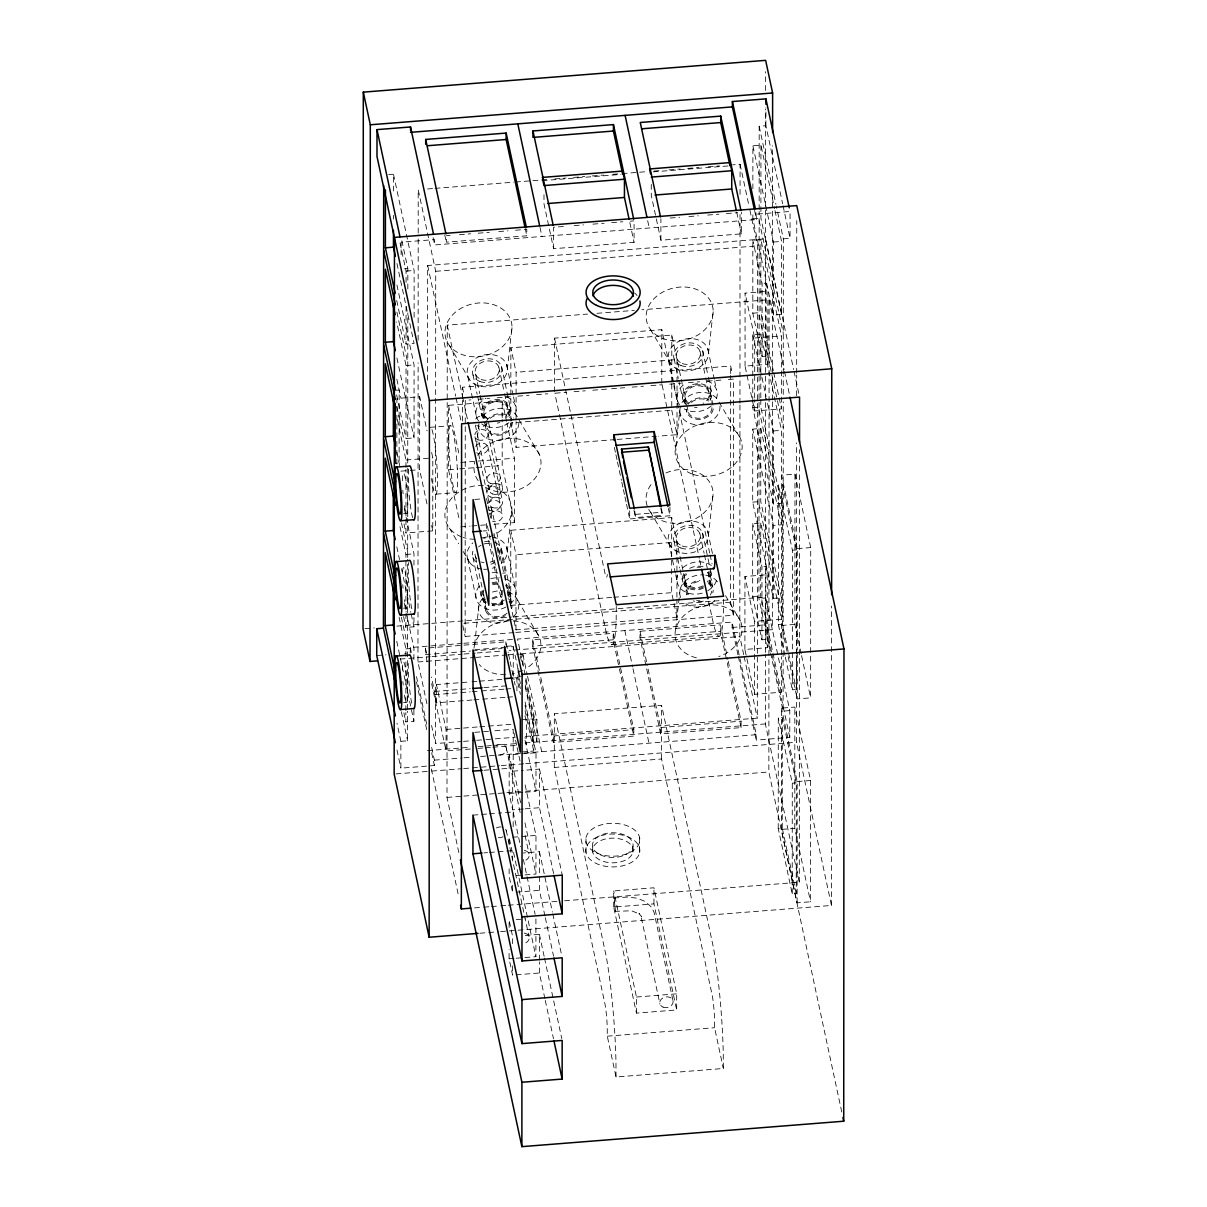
<?xml version="1.0" encoding="UTF-8"?>
<svg xmlns="http://www.w3.org/2000/svg" width="1207" height="1207" viewBox="0 0 1207 1207"><rect width="100%" height="100%" fill="white"/><g stroke="black" fill="none" stroke-linecap="round" stroke-linejoin="round"><path stroke-width="0.75" stroke-dasharray="5 3.75" d="M393.467 219.101L393.467 215.344M393.482 191.023L393.482 174.185L388.654 174.562M396.847 463.986L396.892 398.491L419.689 396.696L427.022 430.884M431.668 747.42L434.399 760.138L434.399 765.51L400.875 768.15L400.875 741.324L396.982 723.159M401.131 254.737L401.146 242.215L434.671 239.574L434.671 244.946L756.533 219.508L755.748 210.501M413.895 710.033L413.895 721.258L405.839 721.892L405.854 712.537M405.854 710.667L405.884 658.268M405.884 656.397L405.884 648.913L398.868 616.219M413.941 617.456L413.941 626.81L405.899 627.444L405.929 554.466L399.306 523.582M431.638 452.489L432.8 457.891L432.77 530.869L405.944 532.996L405.974 469.357M405.974 467.486L405.974 460.003L396.635 416.4M396.937 284.988L414.076 364.921L414.046 437.9L405.99 438.533L406.035 365.555L396.681 321.952M396.952 263.518L414.092 343.452L406.05 344.086L406.065 306.653M406.08 282.332L406.08 271.092L399.457 240.208M400.875 741.324L407.589 740.796L407.604 711.164M407.604 709.309L407.679 559.294M407.679 557.438L407.71 518.542M407.71 516.702L407.74 464.846M407.74 462.99L407.815 312.975M407.83 288.895L407.83 268.527L401.222 237.643M462.055 643.437L410.259 647.54L410.259 652.896L404.662 653.349M413.926 659.505L413.926 648.28L406.533 613.76M413.971 565.057L413.986 553.817L404.239 508.403M414.107 317.245L414.122 270.459L393.482 174.185M426.901 703.681L417.969 661.979L418.12 362.809M418.135 340.223L418.195 234.867M418.195 232.981L418.21 189.71L435.712 271.303L435.455 743.572L461.662 741.49M426.976 503.877L419.644 469.674L419.689 396.696M426.976 661.904L425.422 648.189L505.884 641.837L508.207 652.655M427.61 380.205L427.67 265.495L765.615 238.79L793.633 369.478M471.997 700.015L436.436 702.821L431.608 677.021M436.436 702.821L436.451 684.58L470.127 681.91M470.383 749.004L446.062 750.92L446.077 729.45L436.451 684.58M515.57 230.25L526.795 229.36L526.795 235.803L446.334 242.154L446.334 235.712L450.075 235.425M458.826 852.564L446.997 797.42L447.254 325.151L587.598 314.061M458.811 517.637L448.536 469.734L448.566 405.341L502.218 401.101L506.563 421.364M462.447 420.987L462.462 400.362M462.462 398.491L462.462 387.251L730.673 366.053L732.423 374.215M513.91 632.589L465.148 636.436L465.268 400.302L470.896 399.864M492.2 604.948L502.248 604.164L486.512 530.718L486.512 521.771M487.387 525.86L501.373 594.719L501.373 591.128M491.415 518.391L491.415 507.649L488.729 507.86M502.248 604.164L502.263 591.641M494.085 524.215L514.423 522.616L502.187 465.495L502.203 419.493M502.203 417.652L502.218 401.101M505.416 580.084L505.416 572.933L491.415 507.649M505.884 645.051L505.884 641.837M512.583 965.917L512.583 975.12L509.082 958.796L509.082 949.592M509.098 927.519L509.098 920.156L512.598 936.481L512.598 943.829M509.128 868.784L509.128 876.146L512.613 892.471L512.628 883.268M509.143 844.87L509.143 837.507L512.643 853.832L512.643 859.354M523.385 808.977L512.658 809.822L509.158 793.497L509.188 754.858L519.915 754.013M676.916 599.064L676.901 617.154L515.977 629.873L510.727 605.401L510.772 530.265L671.696 517.547L679.632 554.782M510.833 421.047L510.863 347.797L671.801 335.078L686.481 403.817M512.658 809.822L512.688 771.182L509.188 754.858M513.171 826.689L513.186 811.964L498.551 813.126M520.655 802.7L513.201 767.954L513.216 729.315L493.105 730.899M513.247 676.116L513.262 646.665L507.785 647.103M514.423 522.616L514.454 458.207L506.955 423.204M515.977 629.873L516.023 554.737L510.772 530.265M615.253 439.574L516.068 447.405L516.083 421.65M516.083 419.81L516.098 395.896M516.098 394.055L516.113 372.269L510.863 347.797M516.913 690.992L516.913 678.213L520.383 694.372M520.353 688.609L517.999 677.595L517.999 668.648M520.428 683.554L518.874 676.312L518.874 669.146M522.903 665.253L522.903 654.526L518.889 654.843M532.709 646.152L532.709 639.725L613.171 633.358L633.811 729.647L633.811 736.089L553.349 742.441L532.709 646.152L613.171 639.801L619.01 667.049M527.565 676.282L536.904 719.794L536.889 741.264L532.86 741.581L532.875 720.111L525.105 683.856M521.997 751.961L533.735 751.026L533.75 718.829L525.09 678.44M516.234 958.237L535.893 956.683L535.923 918.044M516.279 875.588L535.938 874.034L535.968 835.395L524.985 784.188M525.256 792.23L535.983 791.385L536.014 752.746L525.03 701.539M544.885 998.596L539.393 972.993L539.408 961.949M539.408 960.123L539.423 934.354L523.325 935.621M544.93 915.947L539.438 890.344L539.469 851.704L523.37 852.987M553.606 873.536L539.484 807.709L539.499 769.07L525.196 770.187M543.995 194.704L543.98 203.832L553.606 248.702L634.067 242.351L634.082 220.881L630.341 221.183M553.349 742.441L553.349 735.998L539.71 672.42M553.606 248.702L553.621 227.248L564.846 226.358M554.3 767.471L554.33 713.805L661.617 705.326L713.473 947.797A87.975 9.053 85.5 0 1 723.249 1053.605L723.325 1068.497L616.038 1076.976L607.287 1036.179L607.257 1028.575A20.217 2.082 85.5 0 0 605.024 1004.254L554.3 767.471L661.587 758.992L712.311 995.775A20.217 2.082 85.5 0 1 714.544 1020.096L714.574 1027.7L723.325 1068.497M554.496 391.807L554.526 338.141L661.813 329.662L709.686 553.002M585.983 852.61L585.999 837.567M592.697 852.067L592.697 843.482M613.171 639.801L613.171 633.358M613.699 907.061L613.714 890.947L653.953 887.779L676.689 993.844L676.674 1009.942L636.451 1013.126L613.699 907.061L653.938 903.877L676.674 1009.942M616.038 1076.976L615.962 1062.085A87.975 9.053 85.5 0 0 606.186 956.276L554.33 713.805M616.279 606.276L616.189 618.784A87.975 9.053 85.5 0 1 606.367 633.192L554.888 393.648M669.93 506.834L669.93 515.781L629.692 518.95L629.692 508.222M632.921 852.112A20.293 12.342 0 0 0 605.069 839.076A20.293 12.342 0 0 0 600.437 860.259A20.293 12.342 0 0 0 632.921 852.112L632.921 843.527M661.572 508.6L662.341 515.449L635.516 517.562L634.746 510.727M636.451 1013.126L636.451 997.027L613.714 890.947M639.619 852.655A27.052 16.46 0 0 0 602.489 835.274A27.052 16.46 0 0 0 596.318 863.518A27.052 16.46 0 0 0 639.619 852.655L639.635 837.628M728.243 661.21L741.098 721.167L741.098 727.61L660.636 733.962L639.982 637.673L639.997 631.246L720.458 624.879L727.851 659.399M651.282 184.399L651.267 195.353L660.893 240.223L741.354 233.871L741.37 212.402M653.938 903.877L653.953 887.779M660.636 733.962L660.636 727.519L646.997 663.941M660.893 240.223L660.908 218.769M661.587 758.992L661.617 705.326M661.783 383.328L661.813 329.662M676.901 617.154L671.665 592.682L671.696 517.547M671.771 383.917L671.756 410.214L677.006 434.686L658.298 436.165M671.771 382.031L671.801 335.078M676.916 597.224L676.946 542.018L516.023 554.737M677.006 434.686L677.036 359.55L516.113 372.269M741.098 727.61L720.458 631.321L720.458 624.879M723.566 599.351L723.476 610.304A87.975 9.053 85.5 0 1 713.654 624.713L708.358 600.588M515.781 632.438L733.358 615.238L730.552 602.187L730.673 375.422M730.673 373.551L730.673 366.053M737.945 654.707L732.106 627.474L732.121 622.103L517.547 639.061L541.687 751.659M733.358 615.238L733.479 379.104L725.98 379.707M743.708 654.662L739.816 636.542L739.951 405.114M739.951 403.229L740.042 213.186M740.057 194.372L740.072 164.273L732.589 164.861M744.9 649.472L744.945 576.478L767.743 574.683L767.697 647.661L744.9 649.472L754.526 694.342L781.336 692.23L781.367 656.668M745.051 366.113L745.081 293.12L767.893 291.325L767.848 364.303L745.051 366.113L754.677 410.983L781.487 408.871L781.533 335.878L760.893 239.59L752.836 240.223L752.806 313.216L762.07 356.457L766.098 356.14L767.848 364.303M767.697 647.661L765.947 639.499L761.934 639.816L752.655 596.575L752.7 523.597L760.742 522.948L781.382 619.236L754.556 621.364L744.945 576.478M760.787 428.5L760.757 501.493L781.397 597.767L773.34 598.4L752.7 502.127L752.746 429.134L760.787 428.5L781.427 524.789L773.385 525.422L752.746 429.134M760.802 399.547L760.802 407.031L781.442 503.319L773.4 503.953L752.761 407.664L752.776 377.731M752.776 375.86L752.791 334.686L760.832 334.052L768.633 370.383M774.954 210.546L781.578 241.43L781.548 314.408L773.491 315.042L752.851 218.769L752.851 211.27M752.866 188.82L752.896 145.775L760.938 145.142L774.577 208.72M754.526 694.342L754.556 621.364M754.677 410.983L754.677 399.758M754.677 397.888L754.707 337.99L745.081 293.12M513.428 616.928L765.344 597.012L789.785 710.591L789.785 737.417L756.246 740.072L756.261 734.701L732.121 622.103M525.271 736.466L757.317 718.135L757.498 373.808M757.498 371.922L757.558 245.866L749.396 207.785M770.232 651.177L758.947 598.521L759.158 211.436M759.158 209.596L759.188 126.252L765.902 125.724L782.649 203.817M781.336 692.23L760.697 595.941L760.742 522.948M760.802 397.676L760.832 334.052M773.31 370.715L760.848 312.583L760.893 239.59M781.548 314.408L760.908 218.135L760.938 145.142M761.934 639.816L761.964 566.837L752.7 523.597M762.07 356.457L762.115 283.479L752.836 240.223M564.604 900.784L799.29 882.226L765.359 723.928L765.389 654.36M765.389 652.474L765.6 109.309M765.615 90.48L765.615 71.651M789.785 737.417L765.645 624.819L765.645 597.978L758.947 598.521M765.902 125.724L765.917 107.83M765.947 639.499L765.992 566.521L761.964 566.837M766.098 356.14L766.143 283.162L762.115 283.479M841.762 1112.024L768.859 771.982L768.919 657.212M768.919 655.326L769.115 299.713L641.868 309.777M772.465 401.81L772.344 629.662L509.143 650.452M772.465 399.924L772.601 145.715M773.34 598.4L773.385 525.422M773.4 503.953L773.431 430.959L766.43 398.265M773.491 315.042L773.536 242.064L752.896 145.775M778.228 828.44L778.289 717.878L782.302 717.562L796.303 782.845L796.243 893.391L792.214 893.708L778.228 828.44L782.257 828.123L796.243 893.391M784.942 655.326L778.334 624.502L778.409 484.973L782.438 484.656L796.424 549.924L796.364 653.636M781.367 829.405L781.442 708.117L794.84 707.061L810.591 780.491L810.531 901.78L797.118 902.836L781.367 829.405L794.779 828.349L810.531 901.78M781.367 654.798L781.487 430.326L769.025 372.194M782.257 828.123L782.302 717.562M788.186 651.388L782.362 624.185L782.438 484.656M789.785 710.591L783.087 711.119L783.252 401.825M783.252 394.417L783.268 375.905M783.268 374.049L783.328 238.85L776.327 206.156M783.328 238.85L790.042 238.322L790.057 211.481L756.533 214.137M792.214 893.708L792.275 783.162L778.289 717.878M796.364 655.522L796.348 689.469L792.335 689.785L792.396 550.241L778.409 484.973M794.779 828.349L794.84 707.061M801.192 653.787L794.885 624.411L794.975 474.14L781.563 475.211L797.299 548.642L797.254 650.075M500.588 931.593L831.472 905.446L796.484 742.26L796.529 655.642M796.529 653.756L796.635 442.848M796.665 395.775L796.68 375.06M796.68 373.174L796.756 220.655M797.118 902.836L797.178 781.563L781.442 708.117M794.975 474.14L810.712 547.586L810.636 697.857L797.223 698.913L797.254 651.946M799.29 882.226L799.517 449.743M831.472 905.446L831.623 606.05M476.493 446.002L479.073 422.616A20.293 15.963 -12.1 0 0 497.103 440.63A20.293 15.963 -12.1 0 0 518.829 422.073M474.607 644.659L478.983 605.084M507.347 369.04A20.293 15.963 -12.1 0 0 477.187 357.483A20.293 15.963 -12.1 0 0 477.172 385.365A20.293 15.963 -12.1 0 0 507.347 369.04L512.009 327.188A33.811 26.614 -12.1 0 0 461.738 307.921A33.811 26.614 -12.1 0 0 461.708 354.405A33.811 26.614 -12.1 0 0 512.009 327.188M507.257 551.508L511.919 509.656M675.875 446.303L680.235 406.729A20.293 15.963 -12.1 0 0 698.25 424.743A20.293 15.963 -12.1 0 0 719.991 406.171M675.769 628.772L680.129 589.197M708.509 353.153A20.293 15.963 -12.1 0 0 678.349 341.596A20.293 15.963 -12.1 0 0 678.334 369.478A20.293 15.963 -12.1 0 0 708.509 353.153L713.171 311.285A33.811 26.614 -12.1 0 0 662.899 292.019A33.811 26.614 -12.1 0 0 662.869 338.503A33.811 26.614 -12.1 0 0 713.171 311.285M708.418 535.606A20.293 15.963 -12.1 0 0 678.243 524.049A20.293 15.963 -12.1 0 0 678.228 551.946A20.293 15.963 -12.1 0 0 708.418 535.606L713.081 493.754M672.918 1000.316L654.088 912.477L651.705 907.347L645.277 901.523L637.145 898.204L627.549 897.042L614.227 897.963L615.283 911.33L631.548 910.787L639.831 914.167L638.971 913.443L641.46 916.52L640.796 915.328L659.973 1004.118M615.464 911.33L614.227 897.963M427.565 188.971L433.177 188.518M435.063 188.367L513.654 182.166M515.525 182.016L539.846 180.099M541.717 179.949L547.329 179.496M554.813 178.908L566.038 178.017M573.536 177.429L584.761 176.539M592.245 175.95L603.47 175.06M612.824 174.321L620.307 173.733M622.178 173.582L646.514 171.666M653.998 171.077L661.481 170.474M668.965 169.885L680.19 168.995M687.673 168.407L698.898 167.517M708.253 166.777L719.493 165.902M542.245 180.643L620.836 174.427M653.274 171.862L728.123 165.947M459.429 234.686L470.655 233.796M478.138 233.207L489.363 232.317M498.732 231.578L508.087 230.839M574.2 225.618L583.554 224.879M592.909 224.14L604.134 223.25M611.617 222.661L622.857 221.771M670.262 218.029L679.616 217.29M688.971 216.551L698.325 215.812M707.679 215.072L718.904 214.182M726.388 213.594L737.628 212.704M752.851 218.769L760.908 218.135M404.481 268.784L407.83 268.527M406.08 271.092L414.122 270.459M773.536 242.064L781.578 241.43M435.712 271.303L757.558 245.866M596.952 313.322L634.384 310.365M752.806 313.216L760.848 312.583M406.035 365.555L414.076 364.921M754.707 337.99L781.533 335.878M395.142 390.329L399.155 390.012L399.125 463.005L395.096 463.322M478.394 399.261L489.65 398.37M497.148 397.782L510.274 396.741M517.788 396.152L529.043 395.262M536.542 394.674L547.797 393.784M555.295 393.195L566.551 392.305M574.049 391.702L585.304 390.812M592.803 390.223L609.686 388.895M611.557 388.745L624.698 387.703M632.196 387.115L643.452 386.225M650.95 385.621L662.205 384.746M669.704 384.143L680.959 383.253M688.458 382.664L699.713 381.774M707.227 381.186L724.094 379.843M429.994 427.353L450.105 425.754M669.885 410.365L510.833 422.933L516.068 447.405M752.761 407.664L760.802 407.031M617.124 439.423L656.427 436.315M405.974 460.003L432.8 457.891M773.431 430.959L781.487 430.326M460.818 462.447L514.454 458.207M400.875 471.152L408.373 470.564M410.259 470.413L419.644 469.674M448.536 469.734L457.785 469.01M459.641 468.859L474.442 467.697M476.282 467.547L502.187 465.495M436.165 494.146L456.276 492.562M474.789 499.457L481.487 498.913M403.576 513.76L406.94 513.503M752.7 502.127L760.757 501.493M460.787 526.856L470.036 526.116M471.877 525.98L486.677 524.804M635.516 514.348L662.341 512.221M483.147 530.989L486.512 530.718M405.929 554.466L413.986 553.817M492.215 572.752L497.239 572.359M797.299 548.642L810.712 547.586M502.731 573.144L505.416 572.933M792.396 550.241L796.424 549.924M403.53 608.222L406.88 607.951M510.727 605.401L611.783 597.405M613.654 597.269L671.665 592.682M752.655 596.575L760.697 595.941M364.906 628.666L374.306 627.927M396.862 626.131L511.542 617.079M730.552 602.187L462.341 623.385L465.148 636.436M463.895 643.301L515.691 639.197M405.884 648.913L413.926 648.28M376.735 655.552L386.044 654.813M732.106 627.474L765.645 624.819M778.334 624.502L782.362 624.185M506.276 646.318L512.975 645.79M474.864 649.698L505.944 647.254M794.885 624.411L781.472 625.467L787.779 654.843M425.422 654.632L470.323 651.086M472.193 650.935L502.142 648.566M639.982 637.673L720.458 631.321M400.105 659.067L430.175 656.699M432.061 656.548L462.145 654.164M464.016 654.013L475.302 653.123M477.187 652.987L501.614 651.056M611.813 644.749L719.1 636.27M417.969 661.979L474.11 657.528M475.98 657.393L505.914 655.024M507.785 654.873L519.01 653.983M520.881 653.832L739.816 636.542M518.874 676.312L522.887 675.995M514.635 677.866L517.999 677.595M471.997 681.759L477.61 681.321M479.496 681.17L501.946 679.405M434.686 691.445L470.247 688.639M483.992 687.628L509.595 685.591M434.686 694.659L470.247 691.852M472.118 691.702L479.601 691.113M481.472 690.962L503.923 689.197M505.793 689.046L511.406 688.593M403.53 702.595L406.895 702.338M473.868 699.864L505.673 697.344M507.543 697.208L513.156 696.756M522.012 719.764L533.75 718.829M532.875 720.111L536.904 719.794M446.077 729.45L477.881 726.931M479.752 726.795L511.572 724.275M474.819 732.347L491.279 731.05M463.533 741.354L474.758 740.464M476.629 740.313L484.113 739.725M485.983 739.574L493.467 738.986M495.338 738.835L514.046 737.356M553.349 735.998L633.811 729.647M660.636 727.519L741.098 721.167M427.414 750.648L470.594 747.224M478.108 746.635L491.249 745.594M493.12 745.443L515.645 743.663M525.045 742.924L765.359 723.928M477.866 748.4L483.479 747.963M485.35 747.812L490.962 747.374M492.833 747.224L515.298 745.443M434.399 760.138L462.145 757.951M464.001 757.8L471.394 757.211M480.642 756.487L756.261 734.701M521.696 753.877L536.014 752.746M396.047 773.898L429.873 771.228M431.759 771.077L461.843 768.708M463.714 768.557L499.442 765.736M501.327 765.585L523.883 763.805M525.754 763.654L796.484 742.26M483.947 770.262L491.264 769.689M493.09 769.553L513.201 767.954M512.688 771.182L523.416 770.338M446.997 797.42L461.979 796.243M463.85 796.092L478.817 794.9M480.688 794.764L505.009 792.833M506.88 792.682L523.732 791.354M525.603 791.204L768.859 771.982M509.158 793.497L523.476 792.365M797.178 781.563L810.591 780.491M792.275 783.162L796.303 782.845M525.181 808.826L539.484 807.709M472.948 815.147L487.583 813.986M489.408 813.835L496.726 813.262M512.719 837.22L519.87 836.662M521.665 836.526L535.968 835.395M483.901 852.911L487.553 852.625M489.378 852.474L513.156 850.603M516.189 892.184L539.438 890.344M474.487 907.905L482 907.302M483.871 907.151L489.514 906.713M491.385 906.563L498.898 905.974M500.769 905.823L506.397 905.371M508.283 905.235L557.091 901.373M516.249 919.598L525.196 918.889M479.903 933.237L498.702 931.744M509.082 958.796L514.438 958.373M516.158 974.834L539.393 972.993M636.451 997.027L676.689 993.844M607.287 1036.179L714.574 1027.7M719.04 402.112L740.555 438.609M650.603 329.647L670.971 364.167M725.498 595.685L740.464 621.077M650.513 512.115L670.866 546.635M539.393 454.511L517.894 418.014A20.293 15.963 -12.1 0 0 500.377 408.283A20.293 15.963 -12.1 0 0 480.839 418.527M449.442 345.549L469.81 380.054M517.788 600.482L539.303 636.979M449.351 528.017L458.6 543.708M463.232 551.539L469.704 562.522M783.026 205.628L790.042 238.322M759.188 126.252L775.935 204.345M794.025 371.318L799.155 395.247M759.143 220.7L783.283 333.298M754.571 210.425L756.533 219.508M766.143 283.162L767.893 291.325M740.072 164.273L749.004 205.975M769.115 299.713L784.082 369.568M784.475 371.409L789.604 395.293M773.702 372.525L778.771 396.152M779.149 397.963L781.487 408.871M759.097 315.148L783.237 427.761M736.738 212.326L741.354 233.871M752.791 334.686L766.038 396.454M759.052 409.611L783.192 522.209M801.584 655.627L810.636 697.857M758.992 504.058L783.132 616.656M788.578 653.198L796.348 689.469M788.171 656.683L797.223 698.913M765.992 566.521L767.743 574.683M785.335 657.136L792.335 689.785M707.83 349.034L714.288 379.194M714.665 380.959L716.566 389.831M770.624 653.002L783.087 711.119M702.64 350.558L707.966 375.392M708.343 377.157L711.391 391.355M710.093 391.732L712.899 404.783A13.518 10.637 -12.1 0 1 701.689 419.101A13.518 10.637 -12.1 0 1 686.527 409.656M700.015 351.282L705.341 376.116M705.718 377.897L710.863 401.871M744.1 656.487L757.317 718.135M647.676 220.715L649.245 227.987M686.843 405.446L688.231 411.979M684.188 399.336L685.938 407.498M686.285 409.128L686.979 412.387M738.337 656.533L756.246 740.072M674.14 358.917L678.319 378.425M678.711 380.205L682.89 399.713M707.724 531.502L712.673 554.556M668.965 360.44L673.521 381.729M673.898 383.494L677.7 401.237M710.078 554.843L712.055 563.986M702.549 533.026L709.776 566.717M710.154 568.497L711.3 573.823M710.003 574.2L712.794 587.251M699.909 533.75L704.103 553.259M704.481 555.039L711.466 587.598M629.828 222.601L634.067 242.351M662.175 385.169L667.305 409.113M667.697 410.953L699.275 558.238M699.668 560.078L701.252 567.441M680.024 556.563L688.141 594.447A12.176 9.581 -12.1 0 1 699.804 581.367M668.346 508.434L669.93 515.781M684.082 581.804L686.889 594.855A13.518 10.637 -12.1 0 1 699.849 580.326M674.049 541.385L679.752 567.999M680.129 569.764L682.785 582.181M668.859 542.909L675.332 573.053M675.709 574.834L677.61 583.705M660.787 508.192L662.341 515.449M633.962 510.32L635.516 517.562M614.348 447.359L615.525 452.866M615.917 454.707L617.094 460.214M617.486 462.04L621.424 480.401M621.816 482.242L622.993 487.749M623.4 489.589L624.577 495.096M624.97 496.922L626.146 502.429M626.539 504.27L629.692 518.95M639.997 631.246L646.62 662.115M540.012 227.384L541.958 236.466M624.834 630.582L632.619 666.898M633.011 668.723L648.974 743.18M554.526 338.141L565.117 387.568M565.51 389.408L570.624 413.201M571.017 415.027L605.25 574.532A20.217 2.082 85.5 0 0 607.332 574.441M525.226 228.53L526.795 235.803M619.402 668.859L633.811 736.089M506.668 364.936L513.126 395.081M513.503 396.862L515.404 405.733M501.478 366.445L510.229 407.242M509.339 409.399L511.783 420.821M498.853 367.184L504.179 392.019M504.556 393.784L509.701 417.773M502.414 487.13L487.9 419.402A6.759 5.326 -12.1 0 0 481.427 415.947A6.759 5.326 -12.1 0 0 474.939 420.428M475.528 374.019L479.707 393.542M480.099 395.308L485.335 419.719M485.682 421.349L487.07 427.882M532.709 639.725L539.333 670.594M487.884 433.041L502.414 500.769M444.764 234.897L446.334 242.154M482.619 413.473L485.425 426.524M472.978 374.819L477.157 394.327M477.55 396.107L481.729 415.615M487.884 446.665L502.399 514.393M506.563 547.405L515.314 588.201M467.803 376.343L476.539 417.139M475.332 425.045L489.454 490.932M501.388 548.913L510.139 589.71M522.903 654.526L527.187 674.472M508.841 590.102L511.632 603.153M433.117 237.673L434.671 244.946M474.939 436.843L489.454 504.571M498.747 549.653L510.305 603.5M486.527 498.521L487.703 504.028M488.096 505.869L489.273 511.376M489.665 513.216L490.857 518.723M493.995 533.403L495.187 538.91M495.579 540.751L496.756 546.258M497.148 548.099L498.325 553.606M498.717 555.431L499.909 560.938M520.368 656.412L521.56 661.919M462.462 387.251L464.212 395.413M525.226 686.874L536.889 741.264M447.254 325.151L462.221 395.006M462.613 396.831L467.743 420.73M513.262 646.665L520.323 679.586M539.499 769.07L562.251 875.135M525.09 705.326L532.86 741.581M525.075 710.636L533.735 751.026M525 715.917L526.539 723.099L526.524 744.553L524.97 737.296M427.67 265.495L455.688 396.183M456.08 398.023L460.818 420.111M508.585 654.45L509.746 659.852M510.139 661.662L514.001 679.677M514.378 681.472L515.163 685.078M525.015 740.178L535.983 791.385M448.566 405.341L458.841 453.244M514.001 732.981L515.178 738.458M515.57 740.283L516.747 745.775M517.139 747.601L520.67 764.061M539.469 851.704L552.399 912.07M552.791 913.895L561.421 954.134M475.437 556.487L486.979 610.35M482.921 597.706L485.727 610.757M472.888 557.287L481.638 598.084M524.97 822.827L535.938 874.034M545.323 917.788L553.56 956.185M467.697 558.796L476.448 599.607M506.276 747.797L520.398 813.639M525.105 835.576L529.013 853.862M513.186 811.964L520.624 846.711M523.37 859.52L535.139 914.378M539.423 934.354L544.116 956.306M544.508 958.132L561.768 1038.608M396.696 300.483L406.05 344.086M513.548 852.429L535.893 956.683M545.277 1000.422L553.515 1038.835M396.892 312.13L407.785 362.975M506.231 830.446L528.983 936.511M396.907 357.966L414.046 437.9M431.608 525.467L432.77 530.869M396.847 379.239L400.905 398.174M396.65 394.945L405.99 438.533M396.831 406.578L407.74 457.438M396.816 452.233L400.166 467.894M403.998 523.913L405.944 532.996M401.463 522.827L407.694 551.886M425.422 648.189L426.961 655.401M431.653 683.705L446.062 750.92M396.801 546.877L399.532 559.595M401.478 568.678L410.818 612.281M411.21 614.091L413.941 626.81M431.578 725.437L435.455 743.572M404.194 602.866L406.14 611.949M403.56 616.551L405.899 627.444M410.259 647.54L411.421 652.987M416.49 676.599L427.006 725.633M416.49 681.955L426.991 731.004M431.668 752.791L434.399 765.51M401.403 617.275L407.634 646.333M431.352 769.055L458.585 896.062M396.756 641.324L413.895 721.258M403.892 712.809L405.839 721.892M401.358 711.738L407.589 740.796M396.967 750L400.875 768.15M412.658 517.577A27.052 2.776 85.5 0 1 409.007 492.35A27.052 2.776 85.5 0 1 408.856 467.758M411.783 608.781A27.052 2.776 85.5 0 1 408.766 562.447M402.58 571.499A20.293 2.082 85.5 0 1 405.854 575.92A20.293 2.082 85.5 0 1 407.604 604.179A20.293 2.082 85.5 0 1 404.33 599.758M403.032 588.247A20.293 2.082 85.5 0 1 402.776 584.716M402.519 480.688A20.293 2.082 85.5 0 1 405.446 478.817A20.293 2.082 85.5 0 1 407.71 508.63A20.293 2.082 85.5 0 1 404.375 505.311M403.078 493.784A20.293 2.082 85.5 0 1 402.821 490.268M634.58 293.09A27.052 16.46 0 0 1 637.1 295.519M411.738 703.228A27.052 2.776 85.5 0 1 408.373 660.44M402.414 670.051A20.293 2.082 85.5 0 1 405.28 667.32A20.293 2.082 85.5 0 1 407.619 697.148A20.293 2.082 85.5 0 1 404.345 694.674M403.183 685.033A20.293 2.082 85.5 0 1 402.882 681.502M665.917 472.978A33.811 26.614 -12.1 0 1 710.304 483.268A33.811 26.614 -12.1 0 1 692.637 520.066A33.811 26.614 -12.1 0 1 648.566 509.128M647.163 505.914A33.811 26.614 -12.1 0 1 652.429 482.785M716.475 580.627A20.293 15.963 -12.1 0 1 707.091 591.143M702.248 593.135A20.293 15.963 -12.1 0 1 677.61 575.362M682.83 567.743A20.293 15.963 -12.1 0 1 711.27 565.495M709.822 571.092A14.876 11.708 -12.1 0 1 707.468 585.531M703.274 588.201A14.876 11.708 -12.1 0 1 686.164 586.843A14.876 11.708 -12.1 0 1 684.263 573.114M689.68 568.361A14.876 11.708 -12.1 0 1 704.42 567.199M707.211 380.793A20.293 15.963 -12.1 0 1 715.359 400.905M711.361 405.793A20.293 15.963 -12.1 0 1 684.203 408.886M679.707 404.964A20.293 15.963 -12.1 0 1 685.606 383.253M686.708 404.707A14.876 11.708 -12.1 0 1 685.848 388.835A14.876 11.708 -12.1 0 1 705.612 385.199A14.876 11.708 -12.1 0 1 709.912 400.422M697.133 407.347A14.876 11.708 -12.1 0 1 694.568 407.363M506.05 396.696A20.293 15.963 -12.1 0 1 513.397 418.105M508.901 422.737A20.293 15.963 -12.1 0 1 481.744 423.944M478.56 420.851A20.293 15.963 -12.1 0 1 485.923 398.28M483.207 418.346A14.876 11.708 -12.1 0 1 495.986 399.623A14.876 11.708 -12.1 0 1 508.75 416.324M499.789 422.541A14.876 11.708 -12.1 0 1 497.254 423.099M461.632 490.389A33.811 26.614 -12.1 0 1 507.438 496.59A33.811 26.614 -12.1 0 1 495.142 534.218M493.603 535.003A33.811 26.614 -12.1 0 1 483.63 538.382M474.879 539.273A33.811 26.614 -12.1 0 1 463.141 537.417M461.617 536.859A33.811 26.614 -12.1 0 1 458.705 492.154M492.35 537.13A20.293 15.963 -12.1 0 1 501.358 563.367M495.639 567.018A20.293 15.963 -12.1 0 1 492.335 568.241M487.13 569.206A20.293 15.963 -12.1 0 1 483.63 569.236M481.925 569.07A20.293 15.963 -12.1 0 1 472.918 542.833M481.94 537.96A20.293 15.963 -12.1 0 1 490.645 536.964M505.944 579.164A20.293 15.963 -12.1 0 1 510.108 604.164M505.929 607.046A20.293 15.963 -12.1 0 1 479.918 604.963A20.293 15.963 -12.1 0 1 481.668 583.63M490.691 578.757A20.293 15.963 -12.1 0 1 499.381 577.761M494.523 542.29A14.876 11.708 -12.1 0 1 499.909 557.996M494.508 562.749A14.876 11.708 -12.1 0 1 490.947 564.197M476.705 562.266A14.876 11.708 -12.1 0 1 472.888 551.177M484.58 541.671A14.876 11.708 -12.1 0 1 490.962 541.4M506.321 584.731A14.876 11.708 -12.1 0 1 508.66 598.793M503.259 603.545A14.876 11.708 -12.1 0 1 492.064 605.597M485.44 603.078A14.876 11.708 -12.1 0 1 483.117 589.001M492.064 582.8A14.876 11.708 -12.1 0 1 499.713 582.196M507.498 590.449A12.176 9.581 -12.1 0 1 507.498 595.443M504.375 600.03A12.176 9.581 -12.1 0 1 489.801 602.715M485.38 599.517A12.176 9.581 -12.1 0 1 484.188 592.29M492.728 584.792A12.176 9.581 -12.1 0 1 498.974 584.294M509.098 601.267A12.176 9.581 -12.1 0 1 510.305 608.509M507.166 613.081A12.176 9.581 -12.1 0 1 494.01 616.219A12.176 9.581 -12.1 0 1 486.572 607.875M492.607 599.034A12.176 9.581 -12.1 0 1 501.765 597.344M507.83 591.868A20.293 15.963 -12.1 0 1 513.548 616.551M508.026 620.413A20.293 15.963 -12.1 0 1 482.755 618.059A20.293 15.963 -12.1 0 1 483.735 597.299M492.486 592.079A20.293 15.963 -12.1 0 1 502.881 590.857M473.974 648.189A33.811 26.614 -12.1 0 1 524.623 623.34A33.811 26.614 -12.1 0 1 525.558 668.829M522.525 670.458A33.811 26.614 -12.1 0 1 512.522 673.823M505.537 674.653A33.811 26.614 -12.1 0 1 479.209 664.499M493.12 560.953A12.176 9.581 -12.1 0 1 490.208 562.16M483.962 562.643A12.176 9.581 -12.1 0 1 481.05 561.919M476.644 558.72A12.176 9.581 -12.1 0 1 475.03 554.028M478.56 546.907A12.176 9.581 -12.1 0 1 481.065 545.187M483.977 543.98A12.176 9.581 -12.1 0 1 490.223 543.497M497.556 547.42A12.176 9.581 -12.1 0 1 499.17 552.112M487.402 418.904A12.176 9.581 -12.1 0 1 487.402 405.25A12.176 9.581 -12.1 0 1 504.481 403.892A12.176 9.581 -12.1 0 1 504.466 417.562M510.802 423.506A12.176 9.581 -12.1 0 1 498.732 434.113A12.176 9.581 -12.1 0 1 486.662 425.407M490.208 418.301A12.176 9.581 -12.1 0 1 507.272 416.958M477.655 455.371A33.811 26.614 -12.1 0 1 525.332 441.128A33.811 26.614 -12.1 0 1 534.203 479.345A33.811 26.614 -12.1 0 1 484.973 486.919M478.183 480.627A33.811 26.614 -12.1 0 1 474.713 462.19M688.563 403.017A12.176 9.581 -12.1 0 1 689.348 388.714A12.176 9.581 -12.1 0 1 706.985 389.182A12.176 9.581 -12.1 0 1 703.123 403.394M711.964 407.604A12.176 9.581 -12.1 0 1 699.894 418.226A12.176 9.581 -12.1 0 1 687.824 409.52M691.37 402.399A12.176 9.581 -12.1 0 1 708.434 401.056M682 402.625A20.293 15.963 -12.1 0 1 700.663 392.411A20.293 15.963 -12.1 0 1 718.437 400.845M707.453 572.314A12.176 9.581 -12.1 0 1 707.453 581.97M703.032 585.863A12.176 9.581 -12.1 0 1 688.458 585.47A12.176 9.581 -12.1 0 1 686.557 573.974M708.343 583.524A12.176 9.581 -12.1 0 1 710.244 595.036M699.788 600.694A12.176 9.581 -12.1 0 1 696.665 600.603M714.71 600.648A20.293 15.963 -12.1 0 1 683.901 602.157M680.657 597.48A20.293 15.963 -12.1 0 1 704.043 574.954M705.733 575.166A20.293 15.963 -12.1 0 1 718.346 583.313M696.424 657.8A33.811 26.614 -12.1 0 1 682.196 617.335A33.811 26.614 -12.1 0 1 736.074 614.318A33.811 26.614 -12.1 0 1 718.814 656.548M708.66 571.711A13.518 10.637 -12.1 0 1 708.66 582.453M703.741 586.768A13.518 10.637 -12.1 0 1 687.552 586.346A13.518 10.637 -12.1 0 1 685.425 573.551M697.043 567.275A13.518 10.637 -12.1 0 1 700.513 567.365M512.13 422.45A13.518 10.637 -12.1 0 1 498.25 435.259A13.518 10.637 -12.1 0 1 485.561 423.717M486.602 420.956A13.518 10.637 -12.1 0 1 509.731 417.426M688.322 404.134A13.518 10.637 -12.1 0 1 711.557 402.308M709.324 582.725A13.518 10.637 -12.1 0 1 712.794 592.818M703.304 601.146A13.518 10.637 -12.1 0 1 693.135 600.875M475.603 446.349A6.759 5.326 -12.1 0 1 485.259 443.874A6.759 5.326 -12.1 0 1 486.542 451.614A6.759 5.326 -12.1 0 1 476.659 452.746M487.221 423.536A6.759 5.326 -12.1 0 1 476.674 425.483M487.839 503.47A6.759 5.326 -12.1 0 1 497.495 500.996A6.759 5.326 -12.1 0 1 498.778 508.735A6.759 5.326 -12.1 0 1 488.91 509.852M431.955 429.556A33.811 3.485 85.5 0 1 437.447 482.528A33.811 3.485 85.5 0 1 431.502 478.5M485.018 418.497A13.518 10.637 -12.1 0 1 487.311 403.923A13.518 10.637 -12.1 0 1 505.431 403.063A13.518 10.637 -12.1 0 1 506.291 417.486M687.658 403.877A13.518 10.637 -12.1 0 1 686.874 389.454A13.518 10.637 -12.1 0 1 704.843 386.134A13.518 10.637 -12.1 0 1 708.75 399.985M490.117 514.076A6.759 5.326 -12.1 0 1 499.276 511.391A6.759 5.326 -12.1 0 1 501.735 518.527A6.759 5.326 -12.1 0 1 492.562 521.213M505.371 585.561A13.518 10.637 -12.1 0 1 508.841 595.654M502.58 602.67A13.518 10.637 -12.1 0 1 492.411 604.541M486.391 602.233A13.518 10.637 -12.1 0 1 484.279 589.454M492.411 583.811A13.518 10.637 -12.1 0 1 499.366 583.253M508.162 598.612A13.518 10.637 -12.1 0 1 511.632 608.705M505.386 615.721A13.518 10.637 -12.1 0 1 490.51 616.113A13.518 10.637 -12.1 0 1 485.727 605.205M491.988 598.189A13.518 10.637 -12.1 0 1 502.157 596.318M524.23 933.102A6.759 5.326 -12.1 0 1 529.209 937.884A6.759 5.326 -12.1 0 1 524.23 943.467M496.454 745.307A6.759 5.326 -12.1 0 1 506.457 748.476A6.759 5.326 -12.1 0 1 498.069 755.024M503.108 836.723A6.759 5.326 -12.1 0 1 498.023 837.658M496.409 827.957A6.759 5.326 -12.1 0 1 501.493 827.021M505.567 829.194A6.759 5.326 -12.1 0 1 506.457 831.819M524.276 850.452A6.759 5.326 -12.1 0 1 529.254 855.235A6.759 5.326 -12.1 0 1 524.276 860.817M596.318 852.791A27.052 16.46 0 0 0 639.619 841.928A27.052 16.46 0 0 0 602.489 824.532A27.052 16.46 0 0 0 596.318 852.791M600.437 854.888A20.293 12.342 0 0 0 632.921 846.756A20.293 12.342 0 0 0 605.069 833.705A20.293 12.342 0 0 0 600.437 854.888M680.914 548.008A14.876 11.708 -12.1 0 0 703.047 536.044A14.876 11.708 -12.1 0 0 680.929 527.565A14.876 11.708 -12.1 0 0 680.914 548.008M681.004 365.54A14.876 11.708 -12.1 0 0 703.138 353.576A14.876 11.708 -12.1 0 0 681.02 345.096A14.876 11.708 -12.1 0 0 681.004 365.54M479.858 381.442A14.876 11.708 -12.1 0 0 501.991 369.463A14.876 11.708 -12.1 0 0 479.858 360.984A14.876 11.708 -12.1 0 0 479.858 381.442M481.155 379.451A12.176 9.581 -12.1 0 0 499.26 369.644A12.176 9.581 -12.1 0 0 481.155 362.719A12.176 9.581 -12.1 0 0 481.155 379.451M693.331 474.442A33.811 26.614 -12.1 0 0 742.124 445.383A33.811 26.614 -12.1 0 0 690.464 428.259A33.811 26.614 -12.1 0 0 693.331 474.442M682.317 363.548A12.176 9.581 -12.1 0 0 700.422 353.757A12.176 9.581 -12.1 0 0 682.317 346.816A12.176 9.581 -12.1 0 0 682.317 363.548M682.211 546.017A12.176 9.581 -12.1 0 0 700.332 536.225A12.176 9.581 -12.1 0 0 682.227 529.285A12.176 9.581 -12.1 0 0 682.211 546.017M490.314 483.343A6.759 5.326 -12.1 0 0 500.362 477.897A6.759 5.326 -12.1 0 0 490.314 474.049A6.759 5.326 -12.1 0 0 490.314 483.343M478.063 439.846A6.759 5.326 -12.1 0 0 488.111 434.414A6.759 5.326 -12.1 0 0 478.063 430.552A6.759 5.326 -12.1 0 0 478.063 439.846M448.823 438.76A33.811 3.485 85.5 0 0 455.371 492.592A33.811 3.485 85.5 0 0 455.386 446.122A33.811 3.485 85.5 0 0 448.823 438.76M490.298 496.967A6.759 5.326 -12.1 0 0 500.362 491.521A6.759 5.326 -12.1 0 0 490.314 487.673A6.759 5.326 -12.1 0 0 490.298 496.967M492.577 507.574A6.759 5.326 -12.1 0 0 502.64 502.142A6.759 5.326 -12.1 0 0 492.577 498.28A6.759 5.326 -12.1 0 0 492.577 507.574M492.577 493.95A6.759 5.326 -12.1 0 0 502.64 488.503A6.759 5.326 -12.1 0 0 492.592 484.656A6.759 5.326 -12.1 0 0 492.577 493.95M663.096 1007.136A6.759 5.326 -12.1 0 0 673.144 1001.689A6.759 5.326 -12.1 0 0 663.096 997.827A6.759 5.326 -12.1 0 0 663.096 1007.136"/><path stroke-width="1.5" d="M772.601 132.529L772.616 92.984L765.63 60.35L363.307 92.139L363.02 628.817L370.021 661.451L377.535 660.848M370.021 661.451L370.308 124.789L363.307 92.139M395.127 682.679L383.449 628.183L376.75 628.726L376.735 655.552L395.413 742.727M433.509 234.128L410.531 126.976L377.006 129.617L376.991 156.457L429.42 400.573L429.149 937.236L478.032 933.373M383.449 628.183L383.675 185.561M395.323 672.842L385.199 625.618L385.244 552.625L395.368 599.864M395.383 578.394L385.259 531.155L385.289 458.177L395.413 505.401M395.428 483.947L385.305 436.708L385.335 363.729L395.474 410.953M395.474 389.484L385.35 342.26L385.395 269.267L395.127 314.68M395.142 293.226L385.395 247.797L385.425 189.786M395.202 634.067L393.256 624.985L393.271 587.553M395.247 539.604L393.301 530.522L393.316 493.09M395.277 445.051L393.346 436.074L393.376 396.771M395.353 350.709L393.391 341.626L393.422 304.194M395.398 256.246L393.452 247.163L393.452 230.326M395.096 463.322L395.127 403.425M410.531 130.552L410.531 126.976M425.694 144.267L425.694 139.439L506.155 133.072L526.403 227.55M470.73 908.192L461.346 908.931L461.602 423.793L799.547 397.088L799.532 442.215M472.933 853.787L472.948 815.147L521.922 1043.617L562.16 1040.434L562.145 1079.073L521.907 1082.257L472.933 853.787L482.076 853.062M472.963 771.137L472.993 732.498L521.967 960.968L562.206 957.785L562.175 996.424L521.952 999.607L472.963 771.137L482.121 770.413M473.008 688.488L473.038 649.849L522.012 878.319L562.251 875.135L562.221 913.774L521.997 916.958L473.008 688.488L482.151 687.764M473.099 531.789L473.114 499.577L488.85 573.023L488.835 605.22L473.099 531.789L481.472 531.125M504.586 678.651L504.601 646.454L520.338 719.885L520.323 752.097L504.586 678.651L512.96 677.987M524.849 226.72L506.155 139.514L506.155 133.072M789.997 397.133L843.98 648.944L843.723 1121.212L521.877 1146.65L521.907 1082.257M521.922 1043.617L521.952 999.607M521.967 960.968L521.997 916.958M522.012 878.319L522.118 674.381L468.135 422.571M532.966 137.402L532.981 130.959L613.443 124.593L633.69 219.07M542.245 177.429L622.706 171.062L622.706 174.291L613.428 131.035L613.443 124.593M613.956 440.148L613.956 434.792L654.179 431.608L669.93 505.039L629.692 508.222L613.956 434.792M622.691 457.725L621.53 449.064L648.355 446.952L661.18 506.789M629.058 219.01L624.441 197.465L624.457 179.224L622.706 171.062M660.395 506.382L648.355 446.952M667.954 506.593L654.179 442.335L654.179 431.608M714.831 555.431L723.566 596.228L616.279 604.707L607.543 563.91L714.831 555.431L714.785 562.749A20.217 2.082 85.5 0 1 713.186 568.044M649.532 168.95L729.994 162.583L729.994 165.812L720.715 122.556L720.73 116.113L640.253 122.48L660.516 216.943M736.345 210.531L731.729 188.986L731.744 170.745L729.994 162.583M754.194 208.6L732.393 106.895L732.393 101.539L765.917 98.883L789.272 207.86M765.917 104.255L765.917 98.883M831.623 594.749L831.744 368.784L796.756 205.597L394.448 237.387L394.161 774.049L429.149 937.236M370.308 124.789L772.616 92.984M410.531 132.332L732.393 106.895M427.55 145.73L506.155 139.514M534.837 137.251L613.428 131.035M642.124 128.772L720.715 122.556M624.457 179.224L543.995 185.576L542.592 179.058M651.282 177.097L731.744 170.745M547.722 203.53L624.441 197.465M655.009 195.051L731.729 188.986M385.395 247.797L393.452 247.163M385.35 342.26L393.391 341.626M429.42 400.573L831.744 368.784M385.305 436.708L393.346 436.074M615.781 445.383L654.179 442.335M396.032 467.124L409.429 466.068A27.052 2.776 85.5 0 1 414.68 493.361A27.052 2.776 85.5 0 1 413.518 519.523M621.53 452.293L648.34 450.166M400.845 520.715L414.257 519.659M385.259 531.155L393.301 530.522M395.911 561.647L409.324 560.591A27.052 2.776 85.5 0 1 414.574 587.19A27.052 2.776 85.5 0 1 413.533 614.061M610.199 576.901L713.79 568.708M400.845 615.087L414.257 614.031M385.199 625.618L393.256 624.985M395.866 656.11L409.279 655.054A27.052 2.776 85.5 0 1 414.529 681.638A27.052 2.776 85.5 0 1 413.488 708.524M522.118 674.381L843.98 648.944M400.799 709.55L414.212 708.479M732.393 101.539L755.356 208.69M720.73 116.113L740.977 210.591M649.879 170.579L650.573 173.838M842.939 1117.546L843.723 1121.212M625.105 115.374L646.907 217.079M701.644 569.282L707.966 598.747M621.53 449.064L634.354 508.901M623.476 461.361L626.192 474.049M626.961 477.67L631.246 497.616M532.981 130.959L553.228 225.422M517.818 123.853L539.62 225.558M425.694 139.439L445.941 233.902M553.998 875.377L562.221 913.774M377.006 129.617L399.97 236.768M553.953 958.011L562.175 996.424M553.907 1040.66L562.145 1079.073M383.645 250.377L395.323 304.858M383.6 344.825L395.277 399.321M383.554 439.288L395.232 493.769M460.395 859.912L521.877 1146.65M383.494 533.735L395.172 588.216M460.561 905.25L461.346 908.931M376.75 628.726L395.428 715.902M593.029 295.911A20.293 12.342 0 0 1 613.412 285.38A20.293 12.342 0 0 1 633.253 296.303M639.921 300.965A27.052 16.46 0 0 1 610.697 319.478A27.052 16.46 0 0 1 587.311 298.099M395.805 481.216A20.293 2.082 85.5 0 0 399.668 513.895A20.293 2.082 85.5 0 0 399.819 486.632A20.293 2.082 85.5 0 0 395.805 481.216M394.885 572.058A27.052 2.776 85.5 0 0 400.12 615.117A27.052 2.776 85.5 0 0 400.136 577.942A27.052 2.776 85.5 0 0 394.885 572.058M394.93 477.112A27.052 2.776 85.5 0 0 400.105 520.579A27.052 2.776 85.5 0 0 400.256 484.067A27.052 2.776 85.5 0 0 394.93 477.112M395.76 575.679A20.293 2.082 85.5 0 0 399.623 608.358A20.293 2.082 85.5 0 0 399.773 581.095A20.293 2.082 85.5 0 0 395.76 575.679M600.498 302.022A20.293 12.342 0 0 0 633.177 294.161A20.293 12.342 0 0 0 605.627 280.869A20.293 12.342 0 0 0 600.498 302.022M596.605 305.386A27.052 16.46 0 0 0 639.921 294.523A27.052 16.46 0 0 0 602.776 277.142A27.052 16.46 0 0 0 596.605 305.386M394.84 666.505A27.052 2.776 85.5 0 0 400.075 709.58A27.052 2.776 85.5 0 0 400.09 672.39A27.052 2.776 85.5 0 0 394.84 666.505M395.715 670.594A20.293 2.082 85.5 0 0 399.638 702.896A20.293 2.082 85.5 0 0 399.653 675A20.293 2.082 85.5 0 0 395.715 670.594"/></g></svg>
